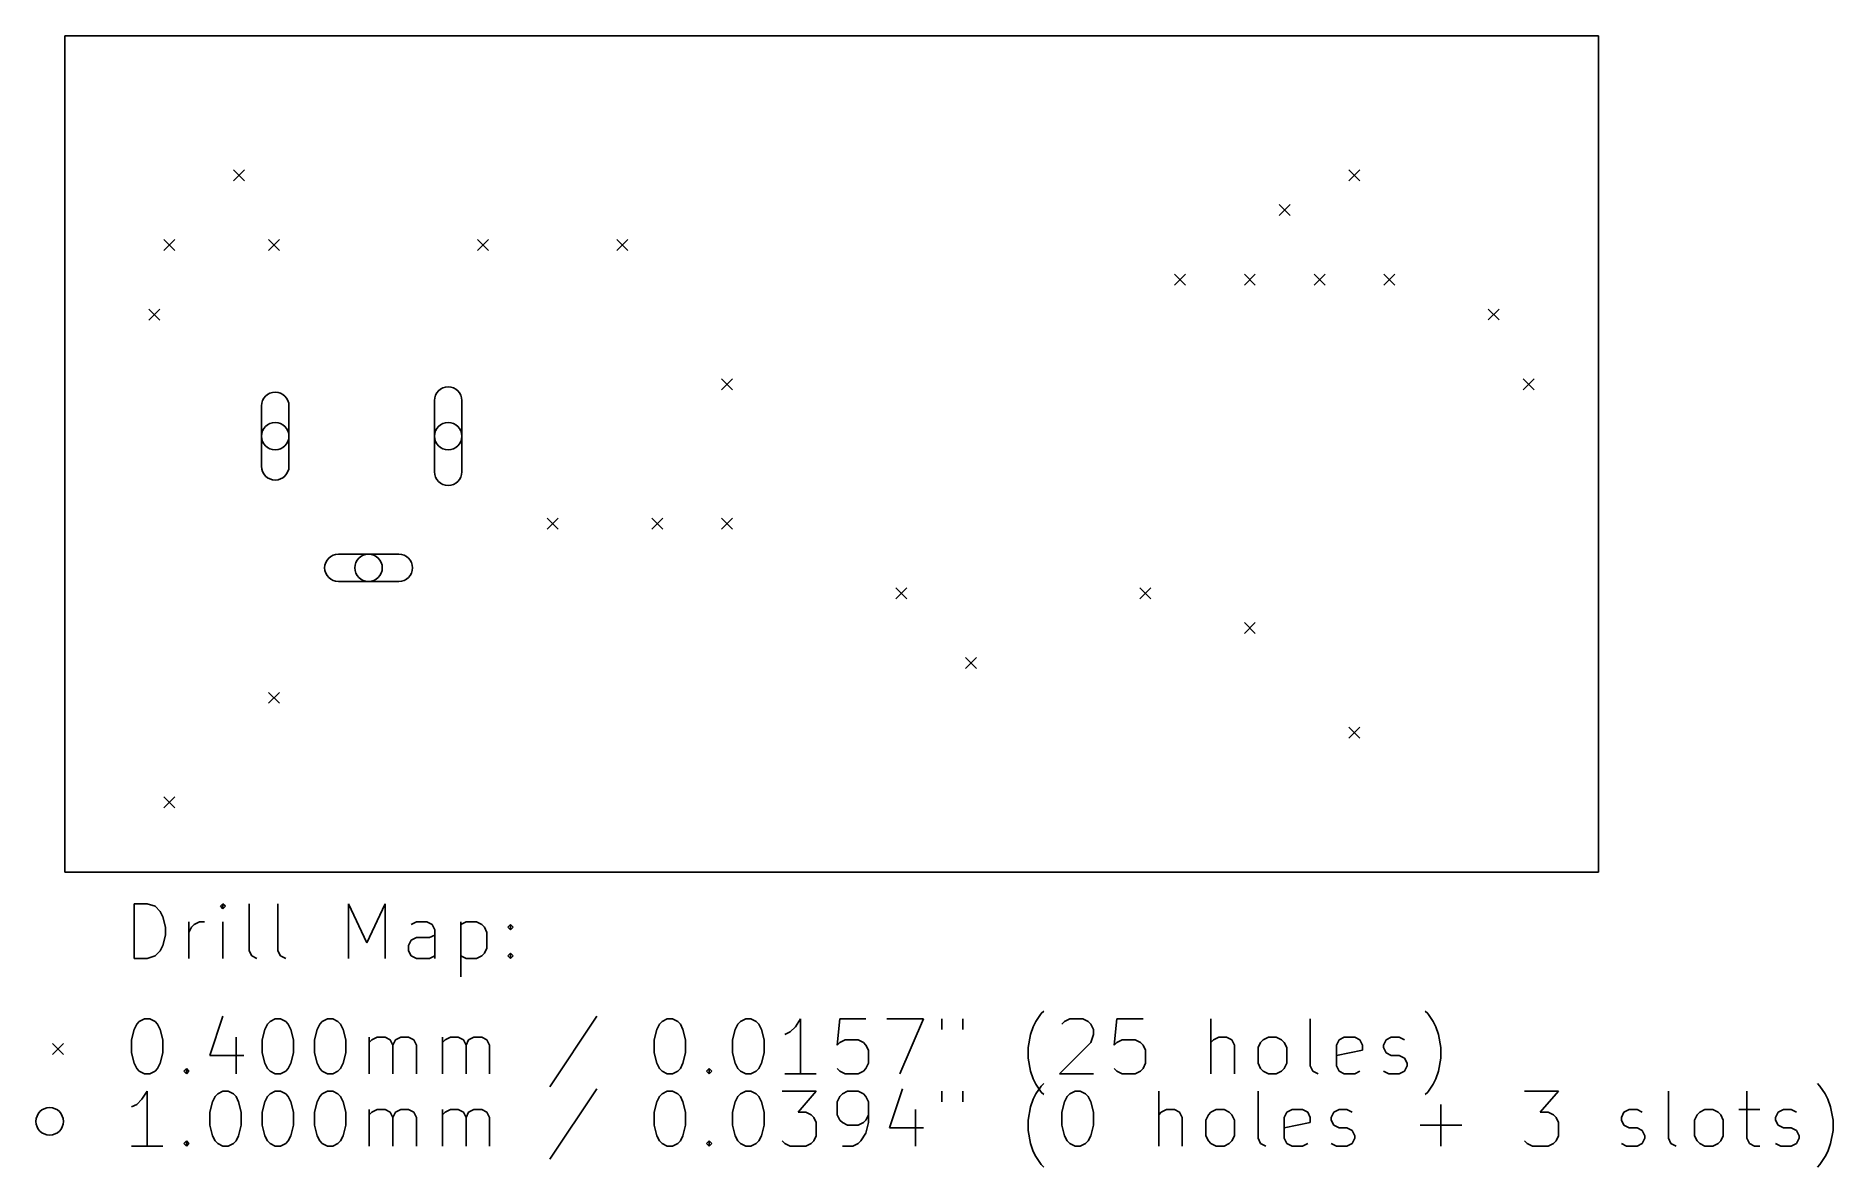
# Model space of a CAD drawing. Extents: x 87.8 to 153.3, y -104.7 to -63.5.
import ezdxf

# ---------------------------------------------------------------- set-up
doc = ezdxf.new("R2010")
doc.units = 0
doc.layers.add('BLACK', color=7, linetype='CONTINUOUS')

msp = doc.modelspace()

# ---------------------------------------------------------------- linework, layer by layer
at = {"layer": 'BLACK', "linetype": 'CONTINUOUS'}
for p, q in [((88.9, -93.98), (88.9, -63.5)), ((88.9, -63.5), (144.78, -63.5)), ((144.78, -63.5), (144.78, -93.98)), ((95.05, -68.38), (95.45, -68.78)), ((95.45, -68.38), (95.05, -68.78)), ((135.69, -68.38), (136.09, -68.78)), ((136.09, -68.38), (135.69, -68.78)), ((133.15, -69.65), (133.55, -70.05)), ((133.55, -69.65), (133.15, -70.05)), ((92.51, -70.92), (92.91, -71.32)), ((92.91, -70.92), (92.51, -71.32)), ((96.32, -70.92), (96.72, -71.32)), ((96.72, -70.92), (96.32, -71.32)), ((103.94, -70.92), (104.34, -71.32)), ((104.34, -70.92), (103.94, -71.32)), ((109.02, -70.92), (109.42, -71.32)), ((109.42, -70.92), (109.02, -71.32)), ((129.34, -72.19), (129.74, -72.59)), ((129.74, -72.19), (129.34, -72.59)), ((131.88, -72.19), (132.28, -72.59)), ((132.28, -72.19), (131.88, -72.59)), ((134.42, -72.19), (134.82, -72.59)), ((134.82, -72.19), (134.42, -72.59)), ((136.96, -72.19), (137.36, -72.59)), ((137.36, -72.19), (136.96, -72.59)), ((91.9645, -73.46), (92.3645, -73.86)), ((92.3645, -73.46), (91.9645, -73.86)), ((140.763, -73.456), (141.163, -73.856)), ((141.163, -73.456), (140.763, -73.856)), ((112.83, -76), (113.23, -76.4)), ((113.23, -76), (112.83, -76.4)), ((142.04, -76), (142.44, -76.4)), ((142.44, -76), (142.04, -76.4)), ((96.07, -76.99), (96.07, -79.19)), ((97.07, -76.99), (97.07, -79.19)), ((102.37, -76.79), (102.37, -79.39)), ((103.37, -76.79), (103.37, -79.39)), ((106.48, -81.08), (106.88, -81.48)), ((106.88, -81.08), (106.48, -81.48)), ((110.29, -81.08), (110.69, -81.48)), ((110.69, -81.08), (110.29, -81.48)), ((112.83, -81.08), (113.23, -81.48)), ((113.23, -81.08), (112.83, -81.48)), ((101.07, -82.39), (98.87, -82.39)), ((101.07, -83.39), (98.87, -83.39)), ((119.18, -83.62), (119.58, -84.02)), ((119.58, -83.62), (119.18, -84.02)), ((128.07, -83.62), (128.47, -84.02)), ((128.47, -83.62), (128.07, -84.02)), ((131.88, -84.89), (132.28, -85.29)), ((132.28, -84.89), (131.88, -85.29)), ((121.72, -86.16), (122.12, -86.56)), ((122.12, -86.16), (121.72, -86.56)), ((96.32, -87.43), (96.72, -87.83)), ((96.72, -87.43), (96.32, -87.83)), ((135.69, -88.7), (136.09, -89.1)), ((136.09, -88.7), (135.69, -89.1)), ((92.51, -91.24), (92.91, -91.64)), ((92.91, -91.24), (92.51, -91.64)), ((144.78, -93.98), (88.9, -93.98)), ((91.4262, -97.1348), (91.4262, -95.1348)), ((91.4262, -95.1348), (91.9024, -95.1348)), ((91.9024, -95.1348), (92.1881, -95.23)), ((92.1881, -95.23), (92.3786, -95.4205)), ((92.3786, -95.4205), (92.4738, -95.611)), ((94.6643, -95.1348), (94.569, -95.23)), ((94.569, -95.23), (94.6643, -95.3252)), ((94.7595, -95.23), (94.6643, -95.1348)), ((94.6643, -95.1348), (94.6643, -95.3252)), ((94.6643, -95.3252), (94.7595, -95.23)), ((95.6167, -96.849), (95.6167, -95.1348)), ((96.6643, -96.849), (96.6643, -95.1348)), ((99.2357, -97.1348), (99.2357, -95.1348)), ((99.2357, -95.1348), (99.9024, -96.5633)), ((99.9024, -96.5633), (100.569, -95.1348)), ((100.569, -95.1348), (100.569, -97.1348)), ((92.4738, -95.611), (92.569, -95.9919)), ((92.569, -95.9919), (92.569, -96.2776)), ((93.4262, -97.1348), (93.4262, -95.8014)), ((93.4262, -96.1824), (93.5214, -95.9919)), ((93.5214, -95.9919), (93.6167, -95.8967)), ((93.6167, -95.8967), (93.8071, -95.8014)), ((93.8071, -95.8014), (93.9976, -95.8014)), ((94.6643, -97.1348), (94.6643, -95.8014)), ((101.712, -95.8014), (101.521, -95.8967)), ((102.093, -95.8014), (101.712, -95.8014)), ((102.283, -95.8967), (102.093, -95.8014)), ((102.379, -96.0871), (102.283, -95.8967)), ((102.379, -97.1348), (102.379, -96.0871)), ((103.331, -95.8014), (103.331, -97.8014)), ((103.331, -95.8967), (103.521, -95.8014)), ((103.521, -95.8014), (103.902, -95.8014)), ((103.902, -95.8014), (104.093, -95.8967)), ((104.093, -95.8967), (104.188, -95.9919)), ((104.188, -95.9919), (104.283, -96.1824)), ((104.283, -96.1824), (104.283, -96.7538)), ((105.045, -95.9919), (105.14, -95.8967)), ((105.14, -96.0871), (105.045, -95.9919)), ((105.14, -95.8967), (105.236, -95.9919)), ((105.14, -95.8967), (105.14, -96.0871)), ((105.236, -95.9919), (105.14, -96.0871)), ((92.3786, -96.849), (92.1881, -97.0395)), ((92.4738, -96.6586), (92.3786, -96.849)), ((92.569, -96.2776), (92.4738, -96.6586)), ((95.7119, -97.0395), (95.6167, -96.849)), ((96.7595, -97.0395), (96.6643, -96.849)), ((101.426, -96.6586), (101.521, -96.4681)), ((101.426, -96.849), (101.426, -96.6586)), ((101.521, -97.0395), (101.426, -96.849)), ((101.521, -96.4681), (101.712, -96.3729)), ((101.712, -96.3729), (102.188, -96.3729)), ((102.188, -96.3729), (102.379, -96.2776)), ((104.283, -96.7538), (104.188, -96.9443)), ((91.9024, -97.1348), (91.4262, -97.1348)), ((92.1881, -97.0395), (91.9024, -97.1348)), ((95.9024, -97.1348), (95.7119, -97.0395)), ((96.95, -97.1348), (96.7595, -97.0395)), ((101.712, -97.1348), (101.521, -97.0395)), ((102.188, -97.1348), (101.712, -97.1348)), ((102.379, -97.0395), (102.188, -97.1348)), ((103.521, -97.1348), (103.331, -97.0395)), ((103.902, -97.1348), (103.521, -97.1348)), ((104.093, -97.0395), (103.902, -97.1348)), ((104.188, -96.9443), (104.093, -97.0395)), ((105.045, -97.0395), (105.14, -96.9443)), ((105.14, -97.1348), (105.045, -97.0395)), ((105.14, -96.9443), (105.236, -97.0395)), ((105.14, -96.9443), (105.14, -97.1348)), ((105.236, -97.0395), (105.14, -97.1348)), ((91.4262, -99.7157), (91.5214, -99.5252)), ((91.5214, -99.5252), (91.6167, -99.43)), ((91.6167, -99.43), (91.8071, -99.3348)), ((91.8071, -99.3348), (91.9976, -99.3348)), ((91.9976, -99.3348), (92.1881, -99.43)), ((92.1881, -99.43), (92.2833, -99.5252)), ((92.2833, -99.5252), (92.3786, -99.7157)), ((94.6643, -99.2395), (94.1881, -100.668)), ((96.1881, -99.7157), (96.2833, -99.5252)), ((96.2833, -99.5252), (96.3786, -99.43)), ((96.3786, -99.43), (96.569, -99.3348)), ((96.569, -99.3348), (96.7595, -99.3348)), ((96.7595, -99.3348), (96.95, -99.43)), ((96.95, -99.43), (97.0452, -99.5252)), ((97.0452, -99.5252), (97.1405, -99.7157)), ((98.0929, -99.7157), (98.1881, -99.5252)), ((98.1881, -99.5252), (98.2833, -99.43)), ((98.2833, -99.43), (98.4738, -99.3348)), ((98.4738, -99.3348), (98.6643, -99.3348)), ((98.6643, -99.3348), (98.8548, -99.43)), ((98.8548, -99.43), (98.95, -99.5252)), ((98.95, -99.5252), (99.0452, -99.7157)), ((108.283, -99.2395), (106.569, -101.811)), ((110.474, -99.7157), (110.569, -99.5252)), ((110.569, -99.5252), (110.664, -99.43)), ((110.664, -99.43), (110.855, -99.3348)), ((110.855, -99.3348), (111.045, -99.3348)), ((111.045, -99.3348), (111.236, -99.43)), ((111.236, -99.43), (111.331, -99.5252)), ((111.331, -99.5252), (111.426, -99.7157)), ((113.331, -99.7157), (113.426, -99.5252)), ((113.426, -99.5252), (113.521, -99.43)), ((113.521, -99.43), (113.712, -99.3348)), ((113.712, -99.3348), (113.902, -99.3348)), ((113.902, -99.3348), (114.093, -99.43)), ((114.093, -99.43), (114.188, -99.5252)), ((114.188, -99.5252), (114.283, -99.7157)), ((115.712, -99.3348), (115.521, -99.6205)), ((115.712, -101.335), (115.712, -99.3348)), ((117.14, -99.3348), (117.045, -100.287)), ((118.093, -99.3348), (117.14, -99.3348)), ((118.855, -99.3348), (120.188, -99.3348)), ((120.188, -99.3348), (119.331, -101.335)), ((120.855, -99.3348), (120.855, -99.7157)), ((121.617, -99.3348), (121.617, -99.7157)), ((124.188, -99.6205), (124.283, -99.43)), ((124.283, -99.43), (124.474, -99.1443)), ((124.474, -99.1443), (124.569, -99.049)), ((125.236, -99.5252), (125.331, -99.43)), ((125.331, -99.43), (125.521, -99.3348)), ((125.521, -99.3348), (125.998, -99.3348)), ((125.998, -99.3348), (126.188, -99.43)), ((126.188, -99.43), (126.283, -99.5252)), ((126.283, -99.5252), (126.379, -99.7157)), ((127.236, -99.3348), (127.14, -100.287)), ((128.188, -99.3348), (127.236, -99.3348)), ((130.664, -101.335), (130.664, -99.3348)), ((134.283, -101.049), (134.283, -99.3348)), ((138.569, -99.1443), (138.474, -99.049)), ((138.76, -99.43), (138.569, -99.1443)), ((138.855, -99.6205), (138.76, -99.43)), ((91.331, -100.097), (91.4262, -99.7157)), ((91.331, -100.573), (91.331, -100.097)), ((92.3786, -99.7157), (92.4738, -100.097)), ((92.4738, -100.097), (92.4738, -100.573)), ((95.1405, -100.001), (95.1405, -101.335)), ((96.0929, -100.097), (96.1881, -99.7157)), ((96.0929, -100.573), (96.0929, -100.097)), ((97.1405, -99.7157), (97.2357, -100.097)), ((97.2357, -100.097), (97.2357, -100.573)), ((97.9976, -100.097), (98.0929, -99.7157)), ((97.9976, -100.573), (97.9976, -100.097)), ((99.0452, -99.7157), (99.1405, -100.097)), ((99.1405, -100.097), (99.1405, -100.573)), ((99.9976, -101.335), (99.9976, -100.001)), ((99.9976, -100.192), (100.093, -100.097)), ((100.093, -100.097), (100.283, -100.001)), ((100.283, -100.001), (100.569, -100.001)), ((100.569, -100.001), (100.76, -100.097)), ((100.76, -100.097), (100.855, -100.287)), ((100.855, -100.287), (100.95, -100.097)), ((100.95, -100.097), (101.14, -100.001)), ((101.14, -100.001), (101.426, -100.001)), ((101.426, -100.001), (101.617, -100.097)), ((101.617, -100.097), (101.712, -100.287)), ((102.664, -101.335), (102.664, -100.001)), ((102.664, -100.192), (102.76, -100.097)), ((102.76, -100.097), (102.95, -100.001)), ((102.95, -100.001), (103.236, -100.001)), ((103.236, -100.001), (103.426, -100.097)), ((103.426, -100.097), (103.521, -100.287)), ((103.521, -100.287), (103.617, -100.097)), ((103.617, -100.097), (103.807, -100.001)), ((103.807, -100.001), (104.093, -100.001)), ((104.093, -100.001), (104.283, -100.097)), ((104.283, -100.097), (104.379, -100.287)), ((110.379, -100.097), (110.474, -99.7157)), ((110.379, -100.573), (110.379, -100.097)), ((111.426, -99.7157), (111.521, -100.097)), ((111.521, -100.097), (111.521, -100.573)), ((113.236, -100.097), (113.331, -99.7157)), ((113.236, -100.573), (113.236, -100.097)), ((114.283, -99.7157), (114.379, -100.097)), ((114.379, -100.097), (114.379, -100.573)), ((115.331, -99.811), (115.14, -99.9062)), ((115.521, -99.6205), (115.331, -99.811)), ((117.14, -100.192), (117.331, -100.097)), ((117.331, -100.097), (117.807, -100.097)), ((117.807, -100.097), (117.998, -100.192)), ((123.998, -100.382), (124.093, -99.9062)), ((124.093, -99.9062), (124.188, -99.6205)), ((126.379, -99.9062), (126.283, -100.192)), ((126.379, -99.7157), (126.379, -99.9062)), ((127.236, -100.192), (127.426, -100.097)), ((127.426, -100.097), (127.902, -100.097)), ((127.902, -100.097), (128.093, -100.192)), ((130.76, -100.097), (130.664, -100.192)), ((130.95, -100.001), (130.76, -100.097)), ((131.236, -100.001), (130.95, -100.001)), ((131.426, -100.097), (131.236, -100.001)), ((131.521, -100.287), (131.426, -100.097)), ((132.474, -100.192), (132.569, -100.097)), ((132.569, -100.097), (132.76, -100.001)), ((132.76, -100.001), (133.045, -100.001)), ((133.045, -100.001), (133.236, -100.097)), ((133.236, -100.097), (133.331, -100.192)), ((135.236, -100.287), (135.331, -100.097)), ((135.331, -100.097), (135.521, -100.001)), ((135.521, -100.001), (135.902, -100.001)), ((135.902, -100.001), (136.093, -100.097)), ((136.093, -100.097), (136.188, -100.287)), ((136.95, -100.287), (137.045, -100.097)), ((137.045, -100.097), (137.236, -100.001)), ((137.236, -100.001), (137.521, -100.001)), ((137.521, -100.001), (137.712, -100.097)), ((138.95, -99.9062), (138.855, -99.6205)), ((139.045, -100.382), (138.95, -99.9062)), ((88.45, -100.23), (88.85, -100.63)), ((88.85, -100.23), (88.45, -100.63)), ((91.4262, -100.954), (91.331, -100.573)), ((92.4738, -100.573), (92.3786, -100.954)), ((94.1881, -100.668), (95.4262, -100.668)), ((96.1881, -100.954), (96.0929, -100.573)), ((97.2357, -100.573), (97.1405, -100.954)), ((98.0929, -100.954), (97.9976, -100.573)), ((99.1405, -100.573), (99.0452, -100.954)), ((100.855, -100.287), (100.855, -101.335)), ((101.712, -100.287), (101.712, -101.335)), ((103.521, -100.287), (103.521, -101.335)), ((104.379, -100.287), (104.379, -101.335)), ((110.474, -100.954), (110.379, -100.573)), ((111.521, -100.573), (111.426, -100.954)), ((113.331, -100.954), (113.236, -100.573)), ((114.379, -100.573), (114.283, -100.954)), ((117.045, -100.287), (117.14, -100.192)), ((117.998, -100.192), (118.093, -100.287)), ((118.093, -100.287), (118.188, -100.478)), ((118.188, -100.478), (118.188, -100.954)), ((123.998, -100.763), (123.998, -100.382)), ((124.093, -101.24), (123.998, -100.763)), ((126.283, -100.192), (125.14, -101.335)), ((127.14, -100.287), (127.236, -100.192)), ((128.093, -100.192), (128.188, -100.287)), ((128.188, -100.287), (128.283, -100.478)), ((128.283, -100.478), (128.283, -100.954)), ((131.521, -101.335), (131.521, -100.287)), ((132.379, -100.382), (132.474, -100.192)), ((132.379, -100.954), (132.379, -100.382)), ((133.331, -100.192), (133.426, -100.382)), ((133.426, -100.382), (133.426, -100.954)), ((135.236, -101.049), (135.236, -100.287)), ((136.188, -100.478), (135.236, -100.668)), ((136.188, -100.287), (136.188, -100.478)), ((136.95, -100.382), (136.95, -100.287)), ((137.045, -100.573), (136.95, -100.382)), ((137.236, -100.668), (137.045, -100.573)), ((137.521, -100.668), (137.236, -100.668)), ((137.712, -100.763), (137.521, -100.668)), ((137.807, -100.954), (137.712, -100.763)), ((138.95, -101.24), (139.045, -100.763)), ((139.045, -100.763), (139.045, -100.382)), ((91.5214, -101.144), (91.4262, -100.954)), ((91.6167, -101.24), (91.5214, -101.144)), ((91.8071, -101.335), (91.6167, -101.24)), ((91.9976, -101.335), (91.8071, -101.335)), ((92.1881, -101.24), (91.9976, -101.335)), ((92.2833, -101.144), (92.1881, -101.24)), ((92.3786, -100.954), (92.2833, -101.144)), ((93.2357, -101.24), (93.331, -101.144)), ((93.331, -101.335), (93.2357, -101.24)), ((93.331, -101.144), (93.4262, -101.24)), ((93.331, -101.144), (93.331, -101.335)), ((93.4262, -101.24), (93.331, -101.335)), ((96.2833, -101.144), (96.1881, -100.954)), ((96.3786, -101.24), (96.2833, -101.144)), ((96.569, -101.335), (96.3786, -101.24)), ((96.7595, -101.335), (96.569, -101.335)), ((96.95, -101.24), (96.7595, -101.335)), ((97.0452, -101.144), (96.95, -101.24)), ((97.1405, -100.954), (97.0452, -101.144)), ((98.1881, -101.144), (98.0929, -100.954)), ((98.2833, -101.24), (98.1881, -101.144)), ((98.4738, -101.335), (98.2833, -101.24)), ((98.6643, -101.335), (98.4738, -101.335)), ((98.8548, -101.24), (98.6643, -101.335)), ((98.95, -101.144), (98.8548, -101.24)), ((99.0452, -100.954), (98.95, -101.144)), ((110.569, -101.144), (110.474, -100.954)), ((110.664, -101.24), (110.569, -101.144)), ((110.855, -101.335), (110.664, -101.24)), ((111.045, -101.335), (110.855, -101.335)), ((111.236, -101.24), (111.045, -101.335)), ((111.331, -101.144), (111.236, -101.24)), ((111.426, -100.954), (111.331, -101.144)), ((112.283, -101.24), (112.379, -101.144)), ((112.379, -101.335), (112.283, -101.24)), ((112.379, -101.144), (112.474, -101.24)), ((112.379, -101.144), (112.379, -101.335)), ((112.474, -101.24), (112.379, -101.335)), ((113.426, -101.144), (113.331, -100.954)), ((113.521, -101.24), (113.426, -101.144)), ((113.712, -101.335), (113.521, -101.24)), ((113.902, -101.335), (113.712, -101.335)), ((114.093, -101.24), (113.902, -101.335)), ((114.188, -101.144), (114.093, -101.24)), ((114.283, -100.954), (114.188, -101.144)), ((116.283, -101.335), (115.14, -101.335)), ((117.14, -101.24), (117.045, -101.144)), ((117.331, -101.335), (117.14, -101.24)), ((117.807, -101.335), (117.331, -101.335)), ((117.998, -101.24), (117.807, -101.335)), ((118.093, -101.144), (117.998, -101.24)), ((118.188, -100.954), (118.093, -101.144)), ((124.188, -101.525), (124.093, -101.24)), ((125.14, -101.335), (126.379, -101.335)), ((127.236, -101.24), (127.14, -101.144)), ((127.426, -101.335), (127.236, -101.24)), ((127.902, -101.335), (127.426, -101.335)), ((128.093, -101.24), (127.902, -101.335)), ((128.188, -101.144), (128.093, -101.24)), ((128.283, -100.954), (128.188, -101.144)), ((132.474, -101.144), (132.379, -100.954)), ((132.569, -101.24), (132.474, -101.144)), ((132.76, -101.335), (132.569, -101.24)), ((133.045, -101.335), (132.76, -101.335)), ((133.236, -101.24), (133.045, -101.335)), ((133.331, -101.144), (133.236, -101.24)), ((133.426, -100.954), (133.331, -101.144)), ((134.379, -101.24), (134.283, -101.049)), ((134.569, -101.335), (134.379, -101.24)), ((135.331, -101.24), (135.236, -101.049)), ((135.521, -101.335), (135.331, -101.24)), ((135.902, -101.335), (135.521, -101.335)), ((136.093, -101.24), (135.902, -101.335)), ((136.95, -101.24), (137.14, -101.335)), ((137.14, -101.335), (137.521, -101.335)), ((137.521, -101.335), (137.712, -101.24)), ((137.712, -101.24), (137.807, -101.049)), ((137.807, -101.049), (137.807, -100.954)), ((138.855, -101.525), (138.95, -101.24)), ((91.9024, -101.975), (91.7119, -102.26)), ((91.9024, -103.975), (91.9024, -101.975)), ((94.3786, -102.165), (94.4738, -102.07)), ((94.4738, -102.07), (94.6643, -101.975)), ((94.6643, -101.975), (94.8548, -101.975)), ((94.8548, -101.975), (95.0452, -102.07)), ((95.0452, -102.07), (95.1405, -102.165)), ((96.2833, -102.165), (96.3786, -102.07)), ((96.3786, -102.07), (96.569, -101.975)), ((96.569, -101.975), (96.7595, -101.975)), ((96.7595, -101.975), (96.95, -102.07)), ((96.95, -102.07), (97.0452, -102.165)), ((98.1881, -102.165), (98.2833, -102.07)), ((98.2833, -102.07), (98.4738, -101.975)), ((98.4738, -101.975), (98.6643, -101.975)), ((98.6643, -101.975), (98.8548, -102.07)), ((98.8548, -102.07), (98.95, -102.165)), ((108.283, -101.88), (106.569, -104.451)), ((110.569, -102.165), (110.664, -102.07)), ((110.664, -102.07), (110.855, -101.975)), ((110.855, -101.975), (111.045, -101.975)), ((111.045, -101.975), (111.236, -102.07)), ((111.236, -102.07), (111.331, -102.165)), ((113.426, -102.165), (113.521, -102.07)), ((113.521, -102.07), (113.712, -101.975)), ((113.712, -101.975), (113.902, -101.975)), ((113.902, -101.975), (114.093, -102.07)), ((114.093, -102.07), (114.188, -102.165)), ((115.045, -101.975), (116.283, -101.975)), ((116.283, -101.975), (115.617, -102.737)), ((117.236, -102.07), (117.14, -102.165)), ((117.426, -101.975), (117.236, -102.07)), ((117.807, -101.975), (117.426, -101.975)), ((117.998, -102.07), (117.807, -101.975)), ((118.093, -102.165), (117.998, -102.07)), ((119.426, -101.88), (118.95, -103.308)), ((120.855, -101.975), (120.855, -102.356)), ((121.617, -101.975), (121.617, -102.356)), ((124.283, -101.716), (124.188, -101.525)), ((124.188, -102.26), (124.283, -102.07)), ((124.474, -102.001), (124.283, -101.716)), ((124.283, -102.07), (124.474, -101.784)), ((124.474, -101.784), (124.569, -101.689)), ((124.569, -102.097), (124.474, -102.001)), ((125.426, -102.165), (125.521, -102.07)), ((125.521, -102.07), (125.712, -101.975)), ((125.712, -101.975), (125.902, -101.975)), ((125.902, -101.975), (126.093, -102.07)), ((126.093, -102.07), (126.188, -102.165)), ((128.76, -103.975), (128.76, -101.975)), ((132.379, -103.689), (132.379, -101.975)), ((138.474, -102.097), (138.569, -102.001)), ((138.569, -102.001), (138.76, -101.716)), ((138.76, -101.716), (138.855, -101.525)), ((142.093, -101.975), (143.331, -101.975)), ((143.331, -101.975), (142.664, -102.737)), ((147.331, -103.689), (147.331, -101.975)), ((150.188, -101.975), (150.188, -103.689)), ((152.855, -101.784), (152.76, -101.689)), ((153.045, -102.07), (152.855, -101.784)), ((153.14, -102.26), (153.045, -102.07)), ((91.5214, -102.451), (91.331, -102.546)), ((91.7119, -102.26), (91.5214, -102.451)), ((94.1881, -102.737), (94.2833, -102.356)), ((94.1881, -103.213), (94.1881, -102.737)), ((94.2833, -102.356), (94.3786, -102.165)), ((95.1405, -102.165), (95.2357, -102.356)), ((95.2357, -102.356), (95.331, -102.737)), ((95.331, -102.737), (95.331, -103.213)), ((96.0929, -102.737), (96.1881, -102.356)), ((96.0929, -103.213), (96.0929, -102.737)), ((96.1881, -102.356), (96.2833, -102.165)), ((97.0452, -102.165), (97.1405, -102.356)), ((97.1405, -102.356), (97.2357, -102.737)), ((97.2357, -102.737), (97.2357, -103.213)), ((97.9976, -102.737), (98.0929, -102.356)), ((97.9976, -103.213), (97.9976, -102.737)), ((98.0929, -102.356), (98.1881, -102.165)), ((98.95, -102.165), (99.0452, -102.356)), ((99.0452, -102.356), (99.1405, -102.737)), ((99.1405, -102.737), (99.1405, -103.213)), ((99.9976, -103.975), (99.9976, -102.641)), ((99.9976, -102.832), (100.093, -102.737)), ((100.093, -102.737), (100.283, -102.641)), ((100.283, -102.641), (100.569, -102.641)), ((100.569, -102.641), (100.76, -102.737)), ((100.76, -102.737), (100.855, -102.927)), ((100.855, -102.927), (100.95, -102.737)), ((100.95, -102.737), (101.14, -102.641)), ((101.14, -102.641), (101.426, -102.641)), ((101.426, -102.641), (101.617, -102.737)), ((101.617, -102.737), (101.712, -102.927)), ((102.664, -103.975), (102.664, -102.641)), ((102.664, -102.832), (102.76, -102.737)), ((102.76, -102.737), (102.95, -102.641)), ((102.95, -102.641), (103.236, -102.641)), ((103.236, -102.641), (103.426, -102.737)), ((103.426, -102.737), (103.521, -102.927)), ((103.521, -102.927), (103.617, -102.737)), ((103.617, -102.737), (103.807, -102.641)), ((103.807, -102.641), (104.093, -102.641)), ((104.093, -102.641), (104.283, -102.737)), ((104.283, -102.737), (104.379, -102.927)), ((110.379, -102.737), (110.474, -102.356)), ((110.379, -103.213), (110.379, -102.737)), ((110.474, -102.356), (110.569, -102.165)), ((111.331, -102.165), (111.426, -102.356)), ((111.426, -102.356), (111.521, -102.737)), ((111.521, -102.737), (111.521, -103.213)), ((113.236, -102.737), (113.331, -102.356)), ((113.236, -103.213), (113.236, -102.737)), ((113.331, -102.356), (113.426, -102.165)), ((114.188, -102.165), (114.283, -102.356)), ((114.283, -102.356), (114.379, -102.737)), ((114.379, -102.737), (114.379, -103.213)), ((115.617, -102.737), (115.902, -102.737)), ((115.902, -102.737), (116.093, -102.832)), ((117.14, -102.165), (117.045, -102.356)), ((117.045, -102.356), (117.045, -102.832)), ((118.188, -102.356), (118.093, -102.165)), ((118.188, -103.118), (118.188, -102.356)), ((119.902, -102.641), (119.902, -103.975)), ((123.998, -103.022), (124.093, -102.546)), ((124.093, -102.546), (124.188, -102.26)), ((125.236, -102.737), (125.331, -102.356)), ((125.236, -103.213), (125.236, -102.737)), ((125.331, -102.356), (125.426, -102.165)), ((126.188, -102.165), (126.283, -102.356)), ((126.283, -102.356), (126.379, -102.737)), ((126.379, -102.737), (126.379, -103.213)), ((128.855, -102.737), (128.76, -102.832)), ((129.045, -102.641), (128.855, -102.737)), ((129.331, -102.641), (129.045, -102.641)), ((129.521, -102.737), (129.331, -102.641)), ((129.617, -102.927), (129.521, -102.737)), ((130.569, -102.832), (130.664, -102.737)), ((130.664, -102.737), (130.855, -102.641)), ((130.855, -102.641), (131.14, -102.641)), ((131.14, -102.641), (131.331, -102.737)), ((131.331, -102.737), (131.426, -102.832)), ((133.331, -102.927), (133.426, -102.737)), ((133.426, -102.737), (133.617, -102.641)), ((133.617, -102.641), (133.998, -102.641)), ((133.998, -102.641), (134.188, -102.737)), ((134.188, -102.737), (134.283, -102.927)), ((135.045, -102.927), (135.14, -102.737)), ((135.14, -102.737), (135.331, -102.641)), ((135.331, -102.641), (135.617, -102.641)), ((135.617, -102.641), (135.807, -102.737)), ((139.045, -103.975), (139.045, -102.451)), ((142.664, -102.737), (142.95, -102.737)), ((142.95, -102.737), (143.14, -102.832)), ((145.617, -102.927), (145.712, -102.737)), ((145.712, -102.737), (145.902, -102.641)), ((145.902, -102.641), (146.188, -102.641)), ((146.188, -102.641), (146.379, -102.737)), ((148.379, -102.832), (148.474, -102.737)), ((148.474, -102.737), (148.664, -102.641)), ((148.664, -102.641), (148.95, -102.641)), ((148.95, -102.641), (149.14, -102.737)), ((149.14, -102.737), (149.236, -102.832)), ((149.902, -102.641), (150.664, -102.641)), ((151.236, -102.927), (151.331, -102.737)), ((151.331, -102.737), (151.521, -102.641)), ((151.521, -102.641), (151.807, -102.641)), ((151.807, -102.641), (151.998, -102.737)), ((153.236, -102.546), (153.14, -102.26)), ((153.331, -103.022), (153.236, -102.546)), ((94.2833, -103.594), (94.1881, -103.213)), ((95.331, -103.213), (95.2357, -103.594)), ((96.1881, -103.594), (96.0929, -103.213)), ((97.2357, -103.213), (97.1405, -103.594)), ((98.0929, -103.594), (97.9976, -103.213)), ((99.1405, -103.213), (99.0452, -103.594)), ((100.855, -102.927), (100.855, -103.975)), ((101.712, -102.927), (101.712, -103.975)), ((103.521, -102.927), (103.521, -103.975)), ((104.379, -102.927), (104.379, -103.975)), ((110.474, -103.594), (110.379, -103.213)), ((111.521, -103.213), (111.426, -103.594)), ((113.331, -103.594), (113.236, -103.213)), ((114.379, -103.213), (114.283, -103.594)), ((116.093, -102.832), (116.188, -102.927)), ((116.188, -102.927), (116.283, -103.118)), ((116.283, -103.118), (116.283, -103.594)), ((117.045, -102.832), (117.14, -103.022)), ((117.14, -103.022), (117.236, -103.118)), ((117.236, -103.118), (117.426, -103.213)), ((117.426, -103.213), (117.807, -103.213)), ((117.807, -103.213), (117.998, -103.118)), ((117.998, -103.118), (118.093, -103.022)), ((118.093, -103.022), (118.188, -102.832)), ((118.093, -103.499), (118.188, -103.118)), ((118.95, -103.308), (120.188, -103.308)), ((123.998, -103.403), (123.998, -103.022)), ((124.093, -103.88), (123.998, -103.403)), ((125.331, -103.594), (125.236, -103.213)), ((126.379, -103.213), (126.283, -103.594)), ((129.617, -103.975), (129.617, -102.927)), ((130.474, -103.022), (130.569, -102.832)), ((130.474, -103.594), (130.474, -103.022)), ((131.426, -102.832), (131.521, -103.022)), ((131.521, -103.022), (131.521, -103.594)), ((133.331, -103.689), (133.331, -102.927)), ((134.283, -103.118), (133.331, -103.308)), ((134.283, -102.927), (134.283, -103.118)), ((135.045, -103.022), (135.045, -102.927)), ((135.14, -103.213), (135.045, -103.022)), ((135.331, -103.308), (135.14, -103.213)), ((135.617, -103.308), (135.331, -103.308)), ((135.807, -103.403), (135.617, -103.308)), ((135.902, -103.594), (135.807, -103.403)), ((138.283, -103.213), (139.807, -103.213)), ((143.14, -102.832), (143.236, -102.927)), ((143.236, -102.927), (143.331, -103.118)), ((143.331, -103.118), (143.331, -103.594)), ((145.617, -103.022), (145.617, -102.927)), ((145.712, -103.213), (145.617, -103.022)), ((145.902, -103.308), (145.712, -103.213)), ((146.188, -103.308), (145.902, -103.308)), ((146.379, -103.403), (146.188, -103.308)), ((146.474, -103.594), (146.379, -103.403)), ((148.283, -103.022), (148.379, -102.832)), ((148.283, -103.594), (148.283, -103.022)), ((149.236, -102.832), (149.331, -103.022)), ((149.331, -103.022), (149.331, -103.594)), ((151.236, -103.022), (151.236, -102.927)), ((151.331, -103.213), (151.236, -103.022)), ((151.521, -103.308), (151.331, -103.213)), ((151.807, -103.308), (151.521, -103.308)), ((151.998, -103.403), (151.807, -103.308)), ((152.093, -103.594), (151.998, -103.403)), ((153.236, -103.88), (153.331, -103.403)), ((153.331, -103.403), (153.331, -103.022)), ((92.4738, -103.975), (91.331, -103.975)), ((93.2357, -103.88), (93.331, -103.784)), ((93.331, -103.975), (93.2357, -103.88)), ((93.331, -103.784), (93.4262, -103.88)), ((93.331, -103.784), (93.331, -103.975)), ((93.4262, -103.88), (93.331, -103.975)), ((94.3786, -103.784), (94.2833, -103.594)), ((94.4738, -103.88), (94.3786, -103.784)), ((94.6643, -103.975), (94.4738, -103.88)), ((94.8548, -103.975), (94.6643, -103.975)), ((95.0452, -103.88), (94.8548, -103.975)), ((95.1405, -103.784), (95.0452, -103.88)), ((95.2357, -103.594), (95.1405, -103.784)), ((96.2833, -103.784), (96.1881, -103.594)), ((96.3786, -103.88), (96.2833, -103.784)), ((96.569, -103.975), (96.3786, -103.88)), ((96.7595, -103.975), (96.569, -103.975)), ((96.95, -103.88), (96.7595, -103.975)), ((97.0452, -103.784), (96.95, -103.88)), ((97.1405, -103.594), (97.0452, -103.784)), ((98.1881, -103.784), (98.0929, -103.594)), ((98.2833, -103.88), (98.1881, -103.784)), ((98.4738, -103.975), (98.2833, -103.88)), ((98.6643, -103.975), (98.4738, -103.975)), ((98.8548, -103.88), (98.6643, -103.975)), ((98.95, -103.784), (98.8548, -103.88)), ((99.0452, -103.594), (98.95, -103.784)), ((110.569, -103.784), (110.474, -103.594)), ((110.664, -103.88), (110.569, -103.784)), ((110.855, -103.975), (110.664, -103.88)), ((111.045, -103.975), (110.855, -103.975)), ((111.236, -103.88), (111.045, -103.975)), ((111.331, -103.784), (111.236, -103.88)), ((111.426, -103.594), (111.331, -103.784)), ((112.283, -103.88), (112.379, -103.784)), ((112.379, -103.975), (112.283, -103.88)), ((112.379, -103.784), (112.474, -103.88)), ((112.379, -103.784), (112.379, -103.975)), ((112.474, -103.88), (112.379, -103.975)), ((113.426, -103.784), (113.331, -103.594)), ((113.521, -103.88), (113.426, -103.784)), ((113.712, -103.975), (113.521, -103.88)), ((113.902, -103.975), (113.712, -103.975)), ((114.093, -103.88), (113.902, -103.975)), ((114.188, -103.784), (114.093, -103.88)), ((114.283, -103.594), (114.188, -103.784)), ((115.14, -103.88), (115.045, -103.784)), ((115.331, -103.975), (115.14, -103.88)), ((115.902, -103.975), (115.331, -103.975)), ((116.093, -103.88), (115.902, -103.975)), ((116.188, -103.784), (116.093, -103.88)), ((116.283, -103.594), (116.188, -103.784)), ((117.236, -103.975), (117.617, -103.975)), ((117.617, -103.975), (117.807, -103.88)), ((117.807, -103.88), (117.902, -103.784)), ((117.902, -103.784), (118.093, -103.499)), ((124.188, -104.165), (124.093, -103.88)), ((125.426, -103.784), (125.331, -103.594)), ((125.521, -103.88), (125.426, -103.784)), ((125.712, -103.975), (125.521, -103.88)), ((125.902, -103.975), (125.712, -103.975)), ((126.093, -103.88), (125.902, -103.975)), ((126.188, -103.784), (126.093, -103.88)), ((126.283, -103.594), (126.188, -103.784)), ((130.569, -103.784), (130.474, -103.594)), ((130.664, -103.88), (130.569, -103.784)), ((130.855, -103.975), (130.664, -103.88)), ((131.14, -103.975), (130.855, -103.975)), ((131.331, -103.88), (131.14, -103.975)), ((131.426, -103.784), (131.331, -103.88)), ((131.521, -103.594), (131.426, -103.784)), ((132.474, -103.88), (132.379, -103.689)), ((132.664, -103.975), (132.474, -103.88)), ((133.426, -103.88), (133.331, -103.689)), ((133.617, -103.975), (133.426, -103.88)), ((133.998, -103.975), (133.617, -103.975)), ((134.188, -103.88), (133.998, -103.975)), ((135.045, -103.88), (135.236, -103.975)), ((135.236, -103.975), (135.617, -103.975)), ((135.617, -103.975), (135.807, -103.88)), ((135.807, -103.88), (135.902, -103.689)), ((135.902, -103.689), (135.902, -103.594)), ((142.188, -103.88), (142.093, -103.784)), ((142.379, -103.975), (142.188, -103.88)), ((142.95, -103.975), (142.379, -103.975)), ((143.14, -103.88), (142.95, -103.975)), ((143.236, -103.784), (143.14, -103.88)), ((143.331, -103.594), (143.236, -103.784)), ((145.617, -103.88), (145.807, -103.975)), ((145.807, -103.975), (146.188, -103.975)), ((146.188, -103.975), (146.379, -103.88)), ((146.379, -103.88), (146.474, -103.689)), ((146.474, -103.689), (146.474, -103.594)), ((147.426, -103.88), (147.331, -103.689)), ((147.617, -103.975), (147.426, -103.88)), ((148.379, -103.784), (148.283, -103.594)), ((148.474, -103.88), (148.379, -103.784)), ((148.664, -103.975), (148.474, -103.88)), ((148.95, -103.975), (148.664, -103.975)), ((149.14, -103.88), (148.95, -103.975)), ((149.236, -103.784), (149.14, -103.88)), ((149.331, -103.594), (149.236, -103.784)), ((150.188, -103.689), (150.283, -103.88)), ((150.283, -103.88), (150.474, -103.975)), ((150.474, -103.975), (150.664, -103.975)), ((151.236, -103.88), (151.426, -103.975)), ((151.426, -103.975), (151.807, -103.975)), ((151.807, -103.975), (151.998, -103.88)), ((151.998, -103.88), (152.093, -103.689)), ((152.093, -103.689), (152.093, -103.594)), ((153.14, -104.165), (153.236, -103.88)), ((124.283, -104.356), (124.188, -104.165)), ((124.474, -104.641), (124.283, -104.356)), ((124.569, -104.737), (124.474, -104.641)), ((152.76, -104.737), (152.855, -104.641)), ((152.855, -104.641), (153.045, -104.356)), ((153.045, -104.356), (153.14, -104.165))]:
    msp.add_line(p, q, dxfattribs=at)
at = {"layer": 'BLACK'}
for centre in [(96.57, -78.09), (102.87, -78.09), (99.97, -82.89), (88.35, -103.07)]:
    msp.add_circle(centre, 0.5, dxfattribs=at)
for centre, start, end in [((96.57, -76.99), 0, 180), ((102.87, -76.79), 0, 180), ((96.57, -79.19), 180, 360), ((102.87, -79.39), 180, 360), ((98.87, -82.89), 450, 630), ((101.07, -82.89), 270, 450)]:
    msp.add_arc(centre, 0.5, start, end, dxfattribs=at)

doc.saveas('drawing.dxf')
